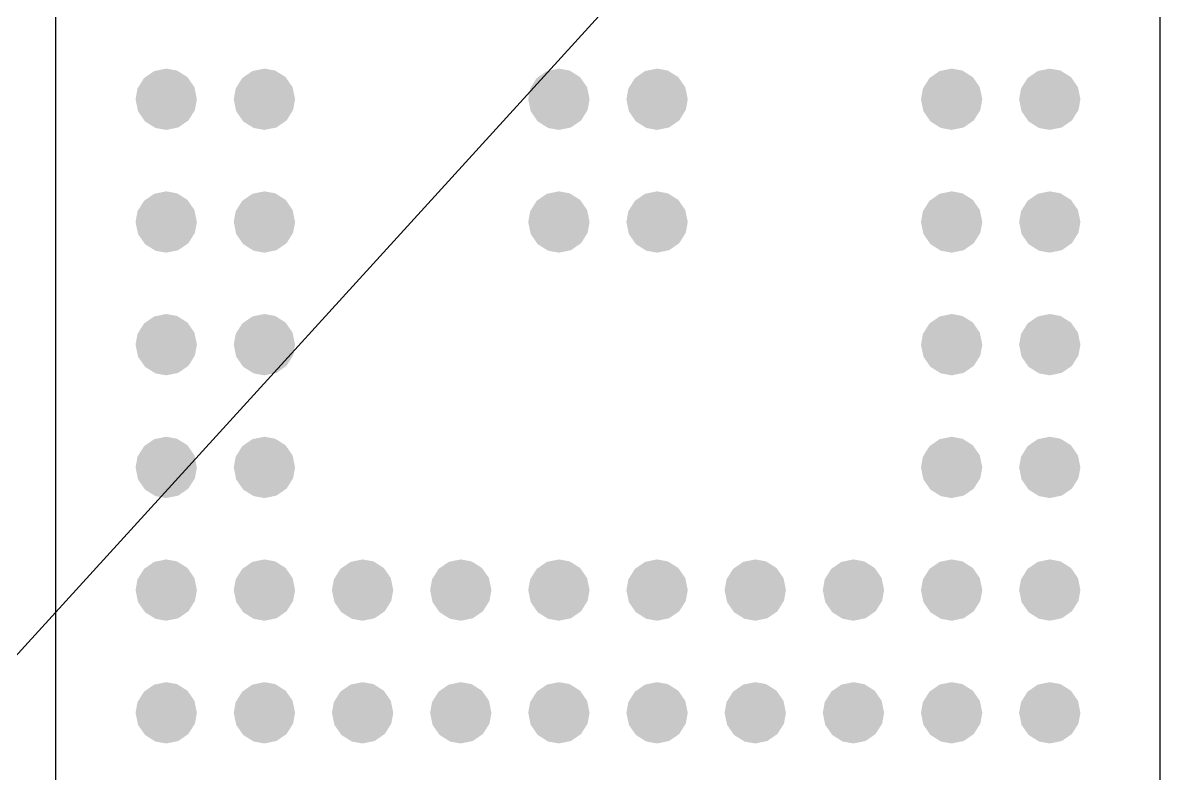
# Model space of a CAD drawing. Extents: x 0 to 768, y 0 to 803.
# Drawn here: x 719.882 to 724.568, y 789.951 to 793.005 of the extents above; entities that cross this region are included whole.
import ezdxf

# ---------------------------------------------------------------- set-up
doc = ezdxf.new("R2010")
doc.units = 0
doc.layers.get('0').update_dxf_attribs({"linetype": 'CONTINUOUS'})
doc.layers.add('MD210D20200325_GBO', color=4, linetype='CONTINUOUS')

msp = doc.modelspace()

# ---------------------------------------------------------------- linework, layer by layer
at = {"color": 3, "linetype": 'CONTINUOUS'}
msp.add_line((0, 0), (727.7985, 799.155), dxfattribs=at)
for points in [[(720.4259, 792.812), (720.4647, 792.82), (720.5086, 792.812), (720.4647, 792.82)], [(720.8253, 792.812), (720.8641, 792.82), (720.908, 792.812), (720.8641, 792.82)], [(722.0232, 792.812), (722.062, 792.82), (722.1059, 792.812), (722.062, 792.82)], [(722.4225, 792.812), (722.4614, 792.82), (722.5052, 792.812), (722.4614, 792.82)], [(723.6207, 792.812), (723.6595, 792.82), (723.7034, 792.812), (723.6595, 792.82)], [(724.0198, 792.812), (724.0587, 792.82), (724.1025, 792.812), (724.0587, 792.82)], [(720.3512, 792.7443), (720.3746, 792.7814), (720.5795, 792.7443), (720.5537, 792.7814)], [(720.3746, 792.7814), (720.3803, 792.7854), (720.5537, 792.7814), (720.551, 792.7854)], [(720.3803, 792.7854), (720.4157, 792.8099), (720.551, 792.7854), (720.5119, 792.8099)], [(720.4157, 792.8099), (720.4259, 792.812), (720.5119, 792.8099), (720.5086, 792.812)], [(720.7506, 792.7443), (720.7739, 792.7814), (720.9788, 792.7443), (720.9531, 792.7814)], [(720.7739, 792.7814), (720.7797, 792.7854), (720.9531, 792.7814), (720.9503, 792.7854)], [(720.7797, 792.7854), (720.8151, 792.8099), (720.9503, 792.7854), (720.9113, 792.8099)], [(720.8151, 792.8099), (720.8253, 792.812), (720.9113, 792.8099), (720.908, 792.812)], [(721.9485, 792.7443), (721.9718, 792.7814), (722.1767, 792.7443), (722.151, 792.7814)], [(721.9718, 792.7814), (721.9776, 792.7854), (722.151, 792.7814), (722.1482, 792.7854)], [(721.9776, 792.7854), (722.013, 792.8099), (722.1482, 792.7854), (722.1092, 792.8099)], [(722.013, 792.8099), (722.0232, 792.812), (722.1092, 792.8099), (722.1059, 792.812)], [(722.3479, 792.7443), (722.3712, 792.7814), (722.5761, 792.7443), (722.5504, 792.7814)], [(722.3712, 792.7814), (722.3769, 792.7854), (722.5504, 792.7814), (722.5476, 792.7854)], [(722.3769, 792.7854), (722.4124, 792.8099), (722.5476, 792.7854), (722.5085, 792.8099)], [(722.4124, 792.8099), (722.4225, 792.812), (722.5085, 792.8099), (722.5052, 792.812)], [(723.546, 792.7443), (723.5694, 792.7814), (723.7743, 792.7443), (723.7485, 792.7814)], [(723.5694, 792.7814), (723.5751, 792.7854), (723.7485, 792.7814), (723.7458, 792.7854)], [(723.5751, 792.7854), (723.6105, 792.8099), (723.7458, 792.7854), (723.7067, 792.8099)], [(723.6105, 792.8099), (723.6207, 792.812), (723.7067, 792.8099), (723.7034, 792.812)], [(723.9451, 792.7443), (723.9685, 792.7814), (724.1734, 792.7443), (724.1476, 792.7814)], [(723.9685, 792.7814), (723.9742, 792.7854), (724.1476, 792.7814), (724.1449, 792.7854)], [(723.9742, 792.7854), (724.0096, 792.8099), (724.1449, 792.7854), (724.1058, 792.8099)], [(724.0096, 792.8099), (724.0198, 792.812), (724.1058, 792.8099), (724.1025, 792.812)], [(720.34, 792.6952), (720.3479, 792.7391), (720.5895, 792.6952), (720.5805, 792.7391)], [(720.3479, 792.7391), (720.3512, 792.7443), (720.5805, 792.7391), (720.5795, 792.7443)], [(720.7394, 792.6952), (720.7473, 792.7391), (720.9889, 792.6952), (720.9799, 792.7391)], [(720.7473, 792.7391), (720.7506, 792.7443), (720.9799, 792.7391), (720.9788, 792.7443)], [(721.9373, 792.6952), (721.9452, 792.7391), (722.1868, 792.6952), (722.1778, 792.7391)], [(721.9452, 792.7391), (721.9485, 792.7443), (722.1778, 792.7391), (722.1767, 792.7443)], [(722.3366, 792.6952), (722.3446, 792.7391), (722.5862, 792.6952), (722.5772, 792.7391)], [(722.3446, 792.7391), (722.3479, 792.7443), (722.5772, 792.7391), (722.5761, 792.7443)], [(723.5348, 792.6952), (723.5427, 792.7391), (723.7843, 792.6952), (723.7753, 792.7391)], [(723.5427, 792.7391), (723.546, 792.7443), (723.7753, 792.7391), (723.7743, 792.7443)], [(723.9339, 792.6952), (723.9419, 792.7391), (724.1834, 792.6952), (724.1745, 792.7391)], [(723.9419, 792.7391), (723.9451, 792.7443), (724.1745, 792.7391), (724.1734, 792.7443)], [(720.349, 792.6514), (720.34, 792.6952), (720.5815, 792.6514), (720.5895, 792.6952)], [(720.7483, 792.6514), (720.7394, 792.6952), (720.9809, 792.6514), (720.9889, 792.6952)], [(721.9462, 792.6514), (721.9373, 792.6952), (722.1788, 792.6514), (722.1868, 792.6952)], [(722.3456, 792.6514), (722.3366, 792.6952), (722.5782, 792.6514), (722.5862, 792.6952)], [(723.5438, 792.6514), (723.5348, 792.6952), (723.7763, 792.6514), (723.7843, 792.6952)], [(723.9429, 792.6514), (723.9339, 792.6952), (724.1755, 792.6514), (724.1834, 792.6952)], [(720.35, 792.6462), (720.349, 792.6514), (720.5783, 792.6462), (720.5815, 792.6514)], [(720.3758, 792.609), (720.35, 792.6462), (720.5549, 792.609), (720.5783, 792.6462)], [(720.7494, 792.6462), (720.7483, 792.6514), (720.9777, 792.6462), (720.9809, 792.6514)], [(720.7752, 792.609), (720.7494, 792.6462), (720.9543, 792.609), (720.9777, 792.6462)], [(721.9473, 792.6462), (721.9462, 792.6514), (722.1756, 792.6462), (722.1788, 792.6514)], [(721.9731, 792.609), (721.9473, 792.6462), (722.1522, 792.609), (722.1756, 792.6462)], [(722.3467, 792.6462), (722.3456, 792.6514), (722.5749, 792.6462), (722.5782, 792.6514)], [(722.3724, 792.609), (722.3467, 792.6462), (722.5516, 792.609), (722.5749, 792.6462)], [(723.5448, 792.6462), (723.5438, 792.6514), (723.7731, 792.6462), (723.7763, 792.6514)], [(723.5706, 792.609), (723.5448, 792.6462), (723.7497, 792.609), (723.7731, 792.6462)], [(723.944, 792.6462), (723.9429, 792.6514), (724.1722, 792.6462), (724.1755, 792.6514)], [(723.9697, 792.609), (723.944, 792.6462), (724.1488, 792.609), (724.1722, 792.6462)], [(720.3785, 792.605), (720.3758, 792.609), (720.5492, 792.605), (720.5549, 792.609)], [(720.4176, 792.5805), (720.3785, 792.605), (720.5138, 792.5805), (720.5492, 792.605)], [(720.4209, 792.5784), (720.4176, 792.5805), (720.5036, 792.5784), (720.5138, 792.5805)], [(720.7779, 792.605), (720.7752, 792.609), (720.9486, 792.605), (720.9543, 792.609)], [(720.817, 792.5805), (720.7779, 792.605), (720.9132, 792.5805), (720.9486, 792.605)], [(720.8203, 792.5784), (720.817, 792.5805), (720.903, 792.5784), (720.9132, 792.5805)], [(721.9758, 792.605), (721.9731, 792.609), (722.1465, 792.605), (722.1522, 792.609)], [(722.0149, 792.5805), (721.9758, 792.605), (722.111, 792.5805), (722.1465, 792.605)], [(722.0182, 792.5784), (722.0149, 792.5805), (722.1009, 792.5784), (722.111, 792.5805)], [(722.3752, 792.605), (722.3724, 792.609), (722.5459, 792.605), (722.5516, 792.609)], [(722.4142, 792.5805), (722.3752, 792.605), (722.5104, 792.5805), (722.5459, 792.605)], [(722.4176, 792.5784), (722.4142, 792.5805), (722.5002, 792.5784), (722.5104, 792.5805)], [(723.5733, 792.605), (723.5706, 792.609), (723.744, 792.605), (723.7497, 792.609)], [(723.6124, 792.5805), (723.5733, 792.605), (723.7086, 792.5805), (723.744, 792.605)], [(723.6157, 792.5784), (723.6124, 792.5805), (723.6984, 792.5784), (723.7086, 792.5805)], [(723.9725, 792.605), (723.9697, 792.609), (724.1431, 792.605), (724.1488, 792.609)], [(724.0115, 792.5805), (723.9725, 792.605), (724.1077, 792.5805), (724.1431, 792.605)], [(724.0148, 792.5784), (724.0115, 792.5805), (724.0975, 792.5784), (724.1077, 792.5805)], [(720.4647, 792.5705), (720.4209, 792.5784), (720.4647, 792.5705), (720.5036, 792.5784)], [(720.8641, 792.5705), (720.8203, 792.5784), (720.8641, 792.5705), (720.903, 792.5784)], [(722.062, 792.5705), (722.0182, 792.5784), (722.062, 792.5705), (722.1009, 792.5784)], [(722.4614, 792.5705), (722.4176, 792.5784), (722.4614, 792.5705), (722.5002, 792.5784)], [(723.6595, 792.5705), (723.6157, 792.5784), (723.6595, 792.5705), (723.6984, 792.5784)], [(724.0587, 792.5705), (724.0148, 792.5784), (724.0587, 792.5705), (724.0975, 792.5784)], [(720.3803, 792.2861), (720.4157, 792.3106), (720.551, 792.2861), (720.5119, 792.3106)], [(720.4157, 792.3106), (720.4259, 792.3127), (720.5119, 792.3106), (720.5086, 792.3127)], [(720.4259, 792.3127), (720.4647, 792.3207), (720.5086, 792.3127), (720.4647, 792.3207)], [(720.7797, 792.2861), (720.8151, 792.3106), (720.9503, 792.2861), (720.9113, 792.3106)], [(720.8151, 792.3106), (720.8253, 792.3127), (720.9113, 792.3106), (720.908, 792.3127)], [(720.8253, 792.3127), (720.8641, 792.3207), (720.908, 792.3127), (720.8641, 792.3207)], [(721.9776, 792.2861), (722.013, 792.3106), (722.1482, 792.2861), (722.1092, 792.3106)], [(722.013, 792.3106), (722.0232, 792.3127), (722.1092, 792.3106), (722.1059, 792.3127)], [(722.0232, 792.3127), (722.062, 792.3207), (722.1059, 792.3127), (722.062, 792.3207)], [(722.3769, 792.2861), (722.4124, 792.3106), (722.5476, 792.2861), (722.5085, 792.3106)], [(722.4124, 792.3106), (722.4225, 792.3127), (722.5085, 792.3106), (722.5052, 792.3127)], [(722.4225, 792.3127), (722.4614, 792.3207), (722.5052, 792.3127), (722.4614, 792.3207)], [(723.5751, 792.2861), (723.6105, 792.3106), (723.7458, 792.2861), (723.7067, 792.3106)], [(723.6105, 792.3106), (723.6207, 792.3127), (723.7067, 792.3106), (723.7034, 792.3127)], [(723.6207, 792.3127), (723.6595, 792.3207), (723.7034, 792.3127), (723.6595, 792.3207)], [(723.9742, 792.2861), (724.0096, 792.3106), (724.1449, 792.2861), (724.1058, 792.3106)], [(724.0096, 792.3106), (724.0198, 792.3127), (724.1058, 792.3106), (724.1025, 792.3127)], [(724.0198, 792.3127), (724.0587, 792.3207), (724.1025, 792.3127), (724.0587, 792.3207)], [(720.3512, 792.245), (720.3746, 792.2821), (720.5795, 792.245), (720.5537, 792.2821)], [(720.3746, 792.2821), (720.3803, 792.2861), (720.5537, 792.2821), (720.551, 792.2861)], [(720.7506, 792.245), (720.7739, 792.2821), (720.9788, 792.245), (720.9531, 792.2821)], [(720.7739, 792.2821), (720.7797, 792.2861), (720.9531, 792.2821), (720.9503, 792.2861)], [(721.9485, 792.245), (721.9718, 792.2821), (722.1767, 792.245), (722.151, 792.2821)], [(721.9718, 792.2821), (721.9776, 792.2861), (722.151, 792.2821), (722.1482, 792.2861)], [(722.3479, 792.245), (722.3712, 792.2821), (722.5761, 792.245), (722.5504, 792.2821)], [(722.3712, 792.2821), (722.3769, 792.2861), (722.5504, 792.2821), (722.5476, 792.2861)], [(723.546, 792.245), (723.5694, 792.2821), (723.7743, 792.245), (723.7485, 792.2821)], [(723.5694, 792.2821), (723.5751, 792.2861), (723.7485, 792.2821), (723.7458, 792.2861)], [(723.9451, 792.245), (723.9685, 792.2821), (724.1734, 792.245), (724.1476, 792.2821)], [(723.9685, 792.2821), (723.9742, 792.2861), (724.1476, 792.2821), (724.1449, 792.2861)], [(720.34, 792.1959), (720.3479, 792.2398), (720.5895, 792.1959), (720.5805, 792.2398)], [(720.3479, 792.2398), (720.3512, 792.245), (720.5805, 792.2398), (720.5795, 792.245)], [(720.7394, 792.1959), (720.7473, 792.2398), (720.9889, 792.1959), (720.9799, 792.2398)], [(720.7473, 792.2398), (720.7506, 792.245), (720.9799, 792.2398), (720.9788, 792.245)], [(721.9373, 792.1959), (721.9452, 792.2398), (722.1868, 792.1959), (722.1778, 792.2398)], [(721.9452, 792.2398), (721.9485, 792.245), (722.1778, 792.2398), (722.1767, 792.245)], [(722.3366, 792.1959), (722.3446, 792.2398), (722.5862, 792.1959), (722.5772, 792.2398)], [(722.3446, 792.2398), (722.3479, 792.245), (722.5772, 792.2398), (722.5761, 792.245)], [(723.5348, 792.1959), (723.5427, 792.2398), (723.7843, 792.1959), (723.7753, 792.2398)], [(723.5427, 792.2398), (723.546, 792.245), (723.7753, 792.2398), (723.7743, 792.245)], [(723.9339, 792.1959), (723.9419, 792.2398), (724.1834, 792.1959), (724.1745, 792.2398)], [(723.9419, 792.2398), (723.9451, 792.245), (724.1745, 792.2398), (724.1734, 792.245)], [(720.349, 792.1521), (720.34, 792.1959), (720.5815, 792.1521), (720.5895, 792.1959)], [(720.7483, 792.1521), (720.7394, 792.1959), (720.9809, 792.1521), (720.9889, 792.1959)], [(721.9462, 792.1521), (721.9373, 792.1959), (722.1788, 792.1521), (722.1868, 792.1959)], [(722.3456, 792.1521), (722.3366, 792.1959), (722.5782, 792.1521), (722.5862, 792.1959)], [(723.5438, 792.1521), (723.5348, 792.1959), (723.7763, 792.1521), (723.7843, 792.1959)], [(723.9429, 792.1521), (723.9339, 792.1959), (724.1755, 792.1521), (724.1834, 792.1959)], [(720.35, 792.1469), (720.349, 792.1521), (720.5783, 792.1469), (720.5815, 792.1521)], [(720.3758, 792.1097), (720.35, 792.1469), (720.5549, 792.1097), (720.5783, 792.1469)], [(720.7494, 792.1469), (720.7483, 792.1521), (720.9777, 792.1469), (720.9809, 792.1521)], [(720.7752, 792.1097), (720.7494, 792.1469), (720.9543, 792.1097), (720.9777, 792.1469)], [(721.9473, 792.1469), (721.9462, 792.1521), (722.1756, 792.1469), (722.1788, 792.1521)], [(721.9731, 792.1097), (721.9473, 792.1469), (722.1522, 792.1097), (722.1756, 792.1469)], [(722.3467, 792.1469), (722.3456, 792.1521), (722.5749, 792.1469), (722.5782, 792.1521)], [(722.3724, 792.1097), (722.3467, 792.1469), (722.5516, 792.1097), (722.5749, 792.1469)], [(723.5448, 792.1469), (723.5438, 792.1521), (723.7731, 792.1469), (723.7763, 792.1521)], [(723.5706, 792.1097), (723.5448, 792.1469), (723.7497, 792.1097), (723.7731, 792.1469)], [(723.944, 792.1469), (723.9429, 792.1521), (724.1722, 792.1469), (724.1755, 792.1521)], [(723.9697, 792.1097), (723.944, 792.1469), (724.1488, 792.1097), (724.1722, 792.1469)], [(720.3785, 792.1058), (720.3758, 792.1097), (720.5492, 792.1058), (720.5549, 792.1097)], [(720.4176, 792.0812), (720.3785, 792.1058), (720.5138, 792.0812), (720.5492, 792.1058)], [(720.4209, 792.0791), (720.4176, 792.0812), (720.5036, 792.0791), (720.5138, 792.0812)], [(720.4647, 792.0712), (720.4209, 792.0791), (720.4647, 792.0712), (720.5036, 792.0791)], [(720.7779, 792.1058), (720.7752, 792.1097), (720.9486, 792.1058), (720.9543, 792.1097)], [(720.817, 792.0812), (720.7779, 792.1058), (720.9132, 792.0812), (720.9486, 792.1058)], [(720.8203, 792.0791), (720.817, 792.0812), (720.903, 792.0791), (720.9132, 792.0812)], [(720.8641, 792.0712), (720.8203, 792.0791), (720.8641, 792.0712), (720.903, 792.0791)], [(721.9758, 792.1058), (721.9731, 792.1097), (722.1465, 792.1058), (722.1522, 792.1097)], [(722.0149, 792.0812), (721.9758, 792.1058), (722.111, 792.0812), (722.1465, 792.1058)], [(722.0182, 792.0791), (722.0149, 792.0812), (722.1009, 792.0791), (722.111, 792.0812)], [(722.062, 792.0712), (722.0182, 792.0791), (722.062, 792.0712), (722.1009, 792.0791)], [(722.3752, 792.1058), (722.3724, 792.1097), (722.5459, 792.1058), (722.5516, 792.1097)], [(722.4142, 792.0812), (722.3752, 792.1058), (722.5104, 792.0812), (722.5459, 792.1058)], [(722.4176, 792.0791), (722.4142, 792.0812), (722.5002, 792.0791), (722.5104, 792.0812)], [(722.4614, 792.0712), (722.4176, 792.0791), (722.4614, 792.0712), (722.5002, 792.0791)], [(723.5733, 792.1058), (723.5706, 792.1097), (723.744, 792.1058), (723.7497, 792.1097)], [(723.6124, 792.0812), (723.5733, 792.1058), (723.7086, 792.0812), (723.744, 792.1058)], [(723.6157, 792.0791), (723.6124, 792.0812), (723.6984, 792.0791), (723.7086, 792.0812)], [(723.6595, 792.0712), (723.6157, 792.0791), (723.6595, 792.0712), (723.6984, 792.0791)], [(723.9725, 792.1058), (723.9697, 792.1097), (724.1431, 792.1058), (724.1488, 792.1097)], [(724.0115, 792.0812), (723.9725, 792.1058), (724.1077, 792.0812), (724.1431, 792.1058)], [(724.0148, 792.0791), (724.0115, 792.0812), (724.0975, 792.0791), (724.1077, 792.0812)], [(724.0587, 792.0712), (724.0148, 792.0791), (724.0587, 792.0712), (724.0975, 792.0791)], [(720.3746, 791.7831), (720.3803, 791.7871), (720.5537, 791.7831), (720.551, 791.7871)], [(720.3803, 791.7871), (720.4157, 791.8116), (720.551, 791.7871), (720.5119, 791.8116)], [(720.4157, 791.8116), (720.4259, 791.8137), (720.5119, 791.8116), (720.5086, 791.8137)], [(720.4259, 791.8137), (720.4647, 791.8217), (720.5086, 791.8137), (720.4647, 791.8217)], [(720.7739, 791.7831), (720.7797, 791.7871), (720.9531, 791.7831), (720.9503, 791.7871)], [(720.7797, 791.7871), (720.8151, 791.8116), (720.9503, 791.7871), (720.9113, 791.8116)], [(720.8151, 791.8116), (720.8253, 791.8137), (720.9113, 791.8116), (720.908, 791.8137)], [(720.8253, 791.8137), (720.8641, 791.8217), (720.908, 791.8137), (720.8641, 791.8217)], [(723.5694, 791.7831), (723.5751, 791.7871), (723.7485, 791.7831), (723.7458, 791.7871)], [(723.5751, 791.7871), (723.6105, 791.8116), (723.7458, 791.7871), (723.7067, 791.8116)], [(723.6105, 791.8116), (723.6207, 791.8137), (723.7067, 791.8116), (723.7034, 791.8137)], [(723.6207, 791.8137), (723.6595, 791.8217), (723.7034, 791.8137), (723.6595, 791.8217)], [(723.9685, 791.7831), (723.9742, 791.7871), (724.1476, 791.7831), (724.1449, 791.7871)], [(723.9742, 791.7871), (724.0096, 791.8116), (724.1449, 791.7871), (724.1058, 791.8116)], [(724.0096, 791.8116), (724.0198, 791.8137), (724.1058, 791.8116), (724.1025, 791.8137)], [(724.0198, 791.8137), (724.0587, 791.8217), (724.1025, 791.8137), (724.0587, 791.8217)], [(720.34, 791.6969), (720.3479, 791.7407), (720.5895, 791.6969), (720.5805, 791.7407)], [(720.3479, 791.7407), (720.3512, 791.7459), (720.5805, 791.7407), (720.5795, 791.7459)], [(720.3512, 791.7459), (720.3746, 791.7831), (720.5795, 791.7459), (720.5537, 791.7831)], [(720.7394, 791.6969), (720.7473, 791.7407), (720.9889, 791.6969), (720.9799, 791.7407)], [(720.7473, 791.7407), (720.7506, 791.7459), (720.9799, 791.7407), (720.9788, 791.7459)], [(720.7506, 791.7459), (720.7739, 791.7831), (720.9788, 791.7459), (720.9531, 791.7831)], [(723.5348, 791.6969), (723.5427, 791.7407), (723.7843, 791.6969), (723.7753, 791.7407)], [(723.5427, 791.7407), (723.546, 791.7459), (723.7753, 791.7407), (723.7743, 791.7459)], [(723.546, 791.7459), (723.5694, 791.7831), (723.7743, 791.7459), (723.7485, 791.7831)], [(723.9339, 791.6969), (723.9419, 791.7407), (724.1834, 791.6969), (724.1745, 791.7407)], [(723.9419, 791.7407), (723.9451, 791.7459), (724.1745, 791.7407), (724.1734, 791.7459)], [(723.9451, 791.7459), (723.9685, 791.7831), (724.1734, 791.7459), (724.1476, 791.7831)], [(720.349, 791.6531), (720.34, 791.6969), (720.5815, 791.6531), (720.5895, 791.6969)], [(720.7483, 791.6531), (720.7394, 791.6969), (720.9809, 791.6531), (720.9889, 791.6969)], [(723.5438, 791.6531), (723.5348, 791.6969), (723.7763, 791.6531), (723.7843, 791.6969)], [(723.9429, 791.6531), (723.9339, 791.6969), (724.1755, 791.6531), (724.1834, 791.6969)], [(720.35, 791.6479), (720.349, 791.6531), (720.5783, 791.6479), (720.5815, 791.6531)], [(720.3758, 791.6107), (720.35, 791.6479), (720.5549, 791.6107), (720.5783, 791.6479)], [(720.7494, 791.6479), (720.7483, 791.6531), (720.9777, 791.6479), (720.9809, 791.6531)], [(720.7752, 791.6107), (720.7494, 791.6479), (720.9543, 791.6107), (720.9777, 791.6479)], [(723.5448, 791.6479), (723.5438, 791.6531), (723.7731, 791.6479), (723.7763, 791.6531)], [(723.5706, 791.6107), (723.5448, 791.6479), (723.7497, 791.6107), (723.7731, 791.6479)], [(723.944, 791.6479), (723.9429, 791.6531), (724.1722, 791.6479), (724.1755, 791.6531)], [(723.9697, 791.6107), (723.944, 791.6479), (724.1488, 791.6107), (724.1722, 791.6479)], [(720.3785, 791.6067), (720.3758, 791.6107), (720.5492, 791.6067), (720.5549, 791.6107)], [(720.4176, 791.5822), (720.3785, 791.6067), (720.5138, 791.5822), (720.5492, 791.6067)], [(720.7779, 791.6067), (720.7752, 791.6107), (720.9486, 791.6067), (720.9543, 791.6107)], [(720.817, 791.5822), (720.7779, 791.6067), (720.9132, 791.5822), (720.9486, 791.6067)], [(723.5733, 791.6067), (723.5706, 791.6107), (723.744, 791.6067), (723.7497, 791.6107)], [(723.6124, 791.5822), (723.5733, 791.6067), (723.7086, 791.5822), (723.744, 791.6067)], [(723.9725, 791.6067), (723.9697, 791.6107), (724.1431, 791.6067), (724.1488, 791.6107)], [(724.0115, 791.5822), (723.9725, 791.6067), (724.1077, 791.5822), (724.1431, 791.6067)], [(720.4209, 791.5801), (720.4176, 791.5822), (720.5036, 791.5801), (720.5138, 791.5822)], [(720.4647, 791.5721), (720.4209, 791.5801), (720.4647, 791.5721), (720.5036, 791.5801)], [(720.8203, 791.5801), (720.817, 791.5822), (720.903, 791.5801), (720.9132, 791.5822)], [(720.8641, 791.5721), (720.8203, 791.5801), (720.8641, 791.5721), (720.903, 791.5801)], [(723.6157, 791.5801), (723.6124, 791.5822), (723.6984, 791.5801), (723.7086, 791.5822)], [(723.6595, 791.5721), (723.6157, 791.5801), (723.6595, 791.5721), (723.6984, 791.5801)], [(724.0148, 791.5801), (724.0115, 791.5822), (724.0975, 791.5801), (724.1077, 791.5822)], [(724.0587, 791.5721), (724.0148, 791.5801), (724.0587, 791.5721), (724.0975, 791.5801)], [(720.4259, 791.3144), (720.4647, 791.3224), (720.5086, 791.3144), (720.4647, 791.3224)], [(720.8253, 791.3144), (720.8641, 791.3224), (720.908, 791.3144), (720.8641, 791.3224)], [(723.6207, 791.3144), (723.6595, 791.3224), (723.7034, 791.3144), (723.6595, 791.3224)], [(724.0198, 791.3144), (724.0587, 791.3224), (724.1025, 791.3144), (724.0587, 791.3224)], [(720.3512, 791.2466), (720.3746, 791.2838), (720.5795, 791.2466), (720.5537, 791.2838)], [(720.3746, 791.2838), (720.3803, 791.2878), (720.5537, 791.2838), (720.551, 791.2878)], [(720.3803, 791.2878), (720.4157, 791.3123), (720.551, 791.2878), (720.5119, 791.3123)], [(720.4157, 791.3123), (720.4259, 791.3144), (720.5119, 791.3123), (720.5086, 791.3144)], [(720.7506, 791.2466), (720.7739, 791.2838), (720.9788, 791.2466), (720.9531, 791.2838)], [(720.7739, 791.2838), (720.7797, 791.2878), (720.9531, 791.2838), (720.9503, 791.2878)], [(720.7797, 791.2878), (720.8151, 791.3123), (720.9503, 791.2878), (720.9113, 791.3123)], [(720.8151, 791.3123), (720.8253, 791.3144), (720.9113, 791.3123), (720.908, 791.3144)], [(723.546, 791.2466), (723.5694, 791.2838), (723.7743, 791.2466), (723.7485, 791.2838)], [(723.5694, 791.2838), (723.5751, 791.2878), (723.7485, 791.2838), (723.7458, 791.2878)], [(723.5751, 791.2878), (723.6105, 791.3123), (723.7458, 791.2878), (723.7067, 791.3123)], [(723.6105, 791.3123), (723.6207, 791.3144), (723.7067, 791.3123), (723.7034, 791.3144)], [(723.9451, 791.2466), (723.9685, 791.2838), (724.1734, 791.2466), (724.1476, 791.2838)], [(723.9685, 791.2838), (723.9742, 791.2878), (724.1476, 791.2838), (724.1449, 791.2878)], [(723.9742, 791.2878), (724.0096, 791.3123), (724.1449, 791.2878), (724.1058, 791.3123)], [(724.0096, 791.3123), (724.0198, 791.3144), (724.1058, 791.3123), (724.1025, 791.3144)], [(720.34, 791.1976), (720.3479, 791.2414), (720.5895, 791.1976), (720.5805, 791.2414)], [(720.3479, 791.2414), (720.3512, 791.2466), (720.5805, 791.2414), (720.5795, 791.2466)], [(720.7394, 791.1976), (720.7473, 791.2414), (720.9889, 791.1976), (720.9799, 791.2414)], [(720.7473, 791.2414), (720.7506, 791.2466), (720.9799, 791.2414), (720.9788, 791.2466)], [(723.5348, 791.1976), (723.5427, 791.2414), (723.7843, 791.1976), (723.7753, 791.2414)], [(723.5427, 791.2414), (723.546, 791.2466), (723.7753, 791.2414), (723.7743, 791.2466)], [(723.9339, 791.1976), (723.9419, 791.2414), (724.1834, 791.1976), (724.1745, 791.2414)], [(723.9419, 791.2414), (723.9451, 791.2466), (724.1745, 791.2414), (724.1734, 791.2466)], [(720.349, 791.1538), (720.34, 791.1976), (720.5815, 791.1538), (720.5895, 791.1976)], [(720.7483, 791.1538), (720.7394, 791.1976), (720.9809, 791.1538), (720.9889, 791.1976)], [(723.5438, 791.1538), (723.5348, 791.1976), (723.7763, 791.1538), (723.7843, 791.1976)], [(723.9429, 791.1538), (723.9339, 791.1976), (724.1755, 791.1538), (724.1834, 791.1976)], [(720.35, 791.1486), (720.349, 791.1538), (720.5783, 791.1486), (720.5815, 791.1538)], [(720.3758, 791.1114), (720.35, 791.1486), (720.5549, 791.1114), (720.5783, 791.1486)], [(720.7494, 791.1486), (720.7483, 791.1538), (720.9777, 791.1486), (720.9809, 791.1538)], [(720.7752, 791.1114), (720.7494, 791.1486), (720.9543, 791.1114), (720.9777, 791.1486)], [(723.5448, 791.1486), (723.5438, 791.1538), (723.7731, 791.1486), (723.7763, 791.1538)], [(723.5706, 791.1114), (723.5448, 791.1486), (723.7497, 791.1114), (723.7731, 791.1486)], [(723.944, 791.1486), (723.9429, 791.1538), (724.1722, 791.1486), (724.1755, 791.1538)], [(723.9697, 791.1114), (723.944, 791.1486), (724.1488, 791.1114), (724.1722, 791.1486)], [(720.3785, 791.1074), (720.3758, 791.1114), (720.5492, 791.1074), (720.5549, 791.1114)], [(720.4176, 791.0829), (720.3785, 791.1074), (720.5138, 791.0829), (720.5492, 791.1074)], [(720.4209, 791.0808), (720.4176, 791.0829), (720.5036, 791.0808), (720.5138, 791.0829)], [(720.4647, 791.0728), (720.4209, 791.0808), (720.4647, 791.0728), (720.5036, 791.0808)], [(720.7779, 791.1074), (720.7752, 791.1114), (720.9486, 791.1074), (720.9543, 791.1114)], [(720.817, 791.0829), (720.7779, 791.1074), (720.9132, 791.0829), (720.9486, 791.1074)], [(720.8203, 791.0808), (720.817, 791.0829), (720.903, 791.0808), (720.9132, 791.0829)], [(720.8641, 791.0728), (720.8203, 791.0808), (720.8641, 791.0728), (720.903, 791.0808)], [(723.5733, 791.1074), (723.5706, 791.1114), (723.744, 791.1074), (723.7497, 791.1114)], [(723.6124, 791.0829), (723.5733, 791.1074), (723.7086, 791.0829), (723.744, 791.1074)], [(723.6157, 791.0808), (723.6124, 791.0829), (723.6984, 791.0808), (723.7086, 791.0829)], [(723.6595, 791.0728), (723.6157, 791.0808), (723.6595, 791.0728), (723.6984, 791.0808)], [(723.9725, 791.1074), (723.9697, 791.1114), (724.1431, 791.1074), (724.1488, 791.1114)], [(724.0115, 791.0829), (723.9725, 791.1074), (724.1077, 791.0829), (724.1431, 791.1074)], [(724.0148, 791.0808), (724.0115, 791.0829), (724.0975, 791.0808), (724.1077, 791.0829)], [(724.0587, 791.0728), (724.0148, 791.0808), (724.0587, 791.0728), (724.0975, 791.0808)], [(720.3803, 790.7887), (720.4157, 790.8133), (720.551, 790.7887), (720.5119, 790.8133)], [(720.4157, 790.8133), (720.4259, 790.8154), (720.5119, 790.8133), (720.5086, 790.8154)], [(720.4259, 790.8154), (720.4647, 790.8233), (720.5086, 790.8154), (720.4647, 790.8233)], [(720.7797, 790.7887), (720.8151, 790.8133), (720.9503, 790.7887), (720.9113, 790.8133)], [(720.8151, 790.8133), (720.8253, 790.8154), (720.9113, 790.8133), (720.908, 790.8154)], [(720.8253, 790.8154), (720.8641, 790.8233), (720.908, 790.8154), (720.8641, 790.8233)], [(721.179, 790.7887), (721.2145, 790.8133), (721.3497, 790.7887), (721.3107, 790.8133)], [(721.2145, 790.8133), (721.2246, 790.8154), (721.3107, 790.8133), (721.3073, 790.8154)], [(721.2246, 790.8154), (721.2635, 790.8233), (721.3073, 790.8154), (721.2635, 790.8233)], [(721.5784, 790.7887), (721.6139, 790.8133), (721.7491, 790.7887), (721.71, 790.8133)], [(721.6139, 790.8133), (721.624, 790.8154), (721.71, 790.8133), (721.7067, 790.8154)], [(721.624, 790.8154), (721.6629, 790.8233), (721.7067, 790.8154), (721.6629, 790.8233)], [(721.9776, 790.7887), (722.013, 790.8133), (722.1482, 790.7887), (722.1092, 790.8133)], [(722.013, 790.8133), (722.0232, 790.8154), (722.1092, 790.8133), (722.1059, 790.8154)], [(722.0232, 790.8154), (722.062, 790.8233), (722.1059, 790.8154), (722.062, 790.8233)], [(722.3769, 790.7887), (722.4124, 790.8133), (722.5476, 790.7887), (722.5085, 790.8133)], [(722.4124, 790.8133), (722.4225, 790.8154), (722.5085, 790.8133), (722.5052, 790.8154)], [(722.4225, 790.8154), (722.4614, 790.8233), (722.5052, 790.8154), (722.4614, 790.8233)], [(722.7763, 790.7887), (722.8117, 790.8133), (722.947, 790.7887), (722.9079, 790.8133)], [(722.8117, 790.8133), (722.8219, 790.8154), (722.9079, 790.8133), (722.9046, 790.8154)], [(722.8219, 790.8154), (722.8608, 790.8233), (722.9046, 790.8154), (722.8608, 790.8233)], [(723.1757, 790.7887), (723.2111, 790.8133), (723.3464, 790.7887), (723.3073, 790.8133)], [(723.2111, 790.8133), (723.2213, 790.8154), (723.3073, 790.8133), (723.304, 790.8154)], [(723.2213, 790.8154), (723.2602, 790.8233), (723.304, 790.8154), (723.2602, 790.8233)], [(723.5751, 790.7887), (723.6105, 790.8133), (723.7458, 790.7887), (723.7067, 790.8133)], [(723.6105, 790.8133), (723.6207, 790.8154), (723.7067, 790.8133), (723.7034, 790.8154)], [(723.6207, 790.8154), (723.6595, 790.8233), (723.7034, 790.8154), (723.6595, 790.8233)], [(723.9742, 790.7887), (724.0096, 790.8133), (724.1449, 790.7887), (724.1058, 790.8133)], [(724.0096, 790.8133), (724.0198, 790.8154), (724.1058, 790.8133), (724.1025, 790.8154)], [(724.0198, 790.8154), (724.0587, 790.8233), (724.1025, 790.8154), (724.0587, 790.8233)], [(720.3512, 790.7476), (720.3746, 790.7848), (720.5795, 790.7476), (720.5537, 790.7848)], [(720.3746, 790.7848), (720.3803, 790.7887), (720.5537, 790.7848), (720.551, 790.7887)], [(720.7506, 790.7476), (720.7739, 790.7848), (720.9788, 790.7476), (720.9531, 790.7848)], [(720.7739, 790.7848), (720.7797, 790.7887), (720.9531, 790.7848), (720.9503, 790.7887)], [(721.15, 790.7476), (721.1733, 790.7848), (721.3782, 790.7476), (721.3525, 790.7848)], [(721.1733, 790.7848), (721.179, 790.7887), (721.3525, 790.7848), (721.3497, 790.7887)], [(721.5493, 790.7476), (721.5727, 790.7848), (721.7776, 790.7476), (721.7518, 790.7848)], [(721.5727, 790.7848), (721.5784, 790.7887), (721.7518, 790.7848), (721.7491, 790.7887)], [(721.9485, 790.7476), (721.9718, 790.7848), (722.1767, 790.7476), (722.151, 790.7848)], [(721.9718, 790.7848), (721.9776, 790.7887), (722.151, 790.7848), (722.1482, 790.7887)], [(722.3479, 790.7476), (722.3712, 790.7848), (722.5761, 790.7476), (722.5504, 790.7848)], [(722.3712, 790.7848), (722.3769, 790.7887), (722.5504, 790.7848), (722.5476, 790.7887)], [(722.7472, 790.7476), (722.7706, 790.7848), (722.9755, 790.7476), (722.9497, 790.7848)], [(722.7706, 790.7848), (722.7763, 790.7887), (722.9497, 790.7848), (722.947, 790.7887)], [(723.1466, 790.7476), (723.17, 790.7848), (723.3749, 790.7476), (723.3491, 790.7848)], [(723.17, 790.7848), (723.1757, 790.7887), (723.3491, 790.7848), (723.3464, 790.7887)], [(723.546, 790.7476), (723.5694, 790.7848), (723.7743, 790.7476), (723.7485, 790.7848)], [(723.5694, 790.7848), (723.5751, 790.7887), (723.7485, 790.7848), (723.7458, 790.7887)], [(723.9451, 790.7476), (723.9685, 790.7848), (724.1734, 790.7476), (724.1476, 790.7848)], [(723.9685, 790.7848), (723.9742, 790.7887), (724.1476, 790.7848), (724.1449, 790.7887)], [(720.34, 790.6986), (720.3479, 790.7424), (720.5895, 790.6986), (720.5805, 790.7424)], [(720.3479, 790.7424), (720.3512, 790.7476), (720.5805, 790.7424), (720.5795, 790.7476)], [(720.7394, 790.6986), (720.7473, 790.7424), (720.9889, 790.6986), (720.9799, 790.7424)], [(720.7473, 790.7424), (720.7506, 790.7476), (720.9799, 790.7424), (720.9788, 790.7476)], [(721.1387, 790.6986), (721.1467, 790.7424), (721.3883, 790.6986), (721.3793, 790.7424)], [(721.1467, 790.7424), (721.15, 790.7476), (721.3793, 790.7424), (721.3782, 790.7476)], [(721.5381, 790.6986), (721.5461, 790.7424), (721.7876, 790.6986), (721.7787, 790.7424)], [(721.5461, 790.7424), (721.5493, 790.7476), (721.7787, 790.7424), (721.7776, 790.7476)], [(721.9373, 790.6986), (721.9452, 790.7424), (722.1868, 790.6986), (722.1778, 790.7424)], [(721.9452, 790.7424), (721.9485, 790.7476), (722.1778, 790.7424), (722.1767, 790.7476)], [(722.3366, 790.6986), (722.3446, 790.7424), (722.5862, 790.6986), (722.5772, 790.7424)], [(722.3446, 790.7424), (722.3479, 790.7476), (722.5772, 790.7424), (722.5761, 790.7476)], [(722.736, 790.6986), (722.744, 790.7424), (722.9855, 790.6986), (722.9766, 790.7424)], [(722.744, 790.7424), (722.7472, 790.7476), (722.9766, 790.7424), (722.9755, 790.7476)], [(723.1354, 790.6986), (723.1434, 790.7424), (723.3849, 790.6986), (723.3759, 790.7424)], [(723.1434, 790.7424), (723.1466, 790.7476), (723.3759, 790.7424), (723.3749, 790.7476)], [(723.5348, 790.6986), (723.5427, 790.7424), (723.7843, 790.6986), (723.7753, 790.7424)], [(723.5427, 790.7424), (723.546, 790.7476), (723.7753, 790.7424), (723.7743, 790.7476)], [(723.9339, 790.6986), (723.9419, 790.7424), (724.1834, 790.6986), (724.1745, 790.7424)], [(723.9419, 790.7424), (723.9451, 790.7476), (724.1745, 790.7424), (724.1734, 790.7476)], [(720.349, 790.6547), (720.34, 790.6986), (720.5815, 790.6547), (720.5895, 790.6986)], [(720.7483, 790.6547), (720.7394, 790.6986), (720.9809, 790.6547), (720.9889, 790.6986)], [(721.1477, 790.6547), (721.1387, 790.6986), (721.3803, 790.6547), (721.3883, 790.6986)], [(721.5471, 790.6547), (721.5381, 790.6986), (721.7797, 790.6547), (721.7876, 790.6986)], [(721.9462, 790.6547), (721.9373, 790.6986), (722.1788, 790.6547), (722.1868, 790.6986)], [(722.3456, 790.6547), (722.3366, 790.6986), (722.5782, 790.6547), (722.5862, 790.6986)], [(722.745, 790.6547), (722.736, 790.6986), (722.9776, 790.6547), (722.9855, 790.6986)], [(723.1444, 790.6547), (723.1354, 790.6986), (723.377, 790.6547), (723.3849, 790.6986)], [(723.5438, 790.6547), (723.5348, 790.6986), (723.7763, 790.6547), (723.7843, 790.6986)], [(723.9429, 790.6547), (723.9339, 790.6986), (724.1755, 790.6547), (724.1834, 790.6986)], [(720.35, 790.6495), (720.349, 790.6547), (720.5783, 790.6495), (720.5815, 790.6547)], [(720.3758, 790.6123), (720.35, 790.6495), (720.5549, 790.6123), (720.5783, 790.6495)], [(720.3785, 790.6084), (720.3758, 790.6123), (720.5492, 790.6084), (720.5549, 790.6123)], [(720.7494, 790.6495), (720.7483, 790.6547), (720.9777, 790.6495), (720.9809, 790.6547)], [(720.7752, 790.6123), (720.7494, 790.6495), (720.9543, 790.6123), (720.9777, 790.6495)], [(720.7779, 790.6084), (720.7752, 790.6123), (720.9486, 790.6084), (720.9543, 790.6123)], [(721.1488, 790.6495), (721.1477, 790.6547), (721.377, 790.6495), (721.3803, 790.6547)], [(721.1745, 790.6123), (721.1488, 790.6495), (721.3537, 790.6123), (721.377, 790.6495)], [(721.1773, 790.6084), (721.1745, 790.6123), (721.348, 790.6084), (721.3537, 790.6123)], [(721.5482, 790.6495), (721.5471, 790.6547), (721.7764, 790.6495), (721.7797, 790.6547)], [(721.5739, 790.6123), (721.5482, 790.6495), (721.7531, 790.6123), (721.7764, 790.6495)], [(721.5767, 790.6084), (721.5739, 790.6123), (721.7473, 790.6084), (721.7531, 790.6123)], [(721.9473, 790.6495), (721.9462, 790.6547), (722.1756, 790.6495), (722.1788, 790.6547)], [(721.9731, 790.6123), (721.9473, 790.6495), (722.1522, 790.6123), (722.1756, 790.6495)], [(721.9758, 790.6084), (721.9731, 790.6123), (722.1465, 790.6084), (722.1522, 790.6123)], [(722.3467, 790.6495), (722.3456, 790.6547), (722.5749, 790.6495), (722.5782, 790.6547)], [(722.3724, 790.6123), (722.3467, 790.6495), (722.5516, 790.6123), (722.5749, 790.6495)], [(722.3752, 790.6084), (722.3724, 790.6123), (722.5459, 790.6084), (722.5516, 790.6123)], [(722.7461, 790.6495), (722.745, 790.6547), (722.9743, 790.6495), (722.9776, 790.6547)], [(722.7718, 790.6123), (722.7461, 790.6495), (722.951, 790.6123), (722.9743, 790.6495)], [(722.7746, 790.6084), (722.7718, 790.6123), (722.9452, 790.6084), (722.951, 790.6123)], [(723.1454, 790.6495), (723.1444, 790.6547), (723.3737, 790.6495), (723.377, 790.6547)], [(723.1712, 790.6123), (723.1454, 790.6495), (723.3503, 790.6123), (723.3737, 790.6495)], [(723.1739, 790.6084), (723.1712, 790.6123), (723.3446, 790.6084), (723.3503, 790.6123)], [(723.5448, 790.6495), (723.5438, 790.6547), (723.7731, 790.6495), (723.7763, 790.6547)], [(723.5706, 790.6123), (723.5448, 790.6495), (723.7497, 790.6123), (723.7731, 790.6495)], [(723.5733, 790.6084), (723.5706, 790.6123), (723.744, 790.6084), (723.7497, 790.6123)], [(723.944, 790.6495), (723.9429, 790.6547), (724.1722, 790.6495), (724.1755, 790.6547)], [(723.9697, 790.6123), (723.944, 790.6495), (724.1488, 790.6123), (724.1722, 790.6495)], [(723.9725, 790.6084), (723.9697, 790.6123), (724.1431, 790.6084), (724.1488, 790.6123)], [(720.4176, 790.5838), (720.3785, 790.6084), (720.5138, 790.5838), (720.5492, 790.6084)], [(720.4209, 790.5818), (720.4176, 790.5838), (720.5036, 790.5818), (720.5138, 790.5838)], [(720.4647, 790.5738), (720.4209, 790.5818), (720.4647, 790.5738), (720.5036, 790.5818)], [(720.817, 790.5838), (720.7779, 790.6084), (720.9132, 790.5838), (720.9486, 790.6084)], [(720.8203, 790.5818), (720.817, 790.5838), (720.903, 790.5818), (720.9132, 790.5838)], [(720.8641, 790.5738), (720.8203, 790.5818), (720.8641, 790.5738), (720.903, 790.5818)], [(721.2164, 790.5838), (721.1773, 790.6084), (721.3125, 790.5838), (721.348, 790.6084)], [(721.2197, 790.5818), (721.2164, 790.5838), (721.3024, 790.5818), (721.3125, 790.5838)], [(721.2635, 790.5738), (721.2197, 790.5818), (721.2635, 790.5738), (721.3024, 790.5818)], [(721.6157, 790.5838), (721.5767, 790.6084), (721.7119, 790.5838), (721.7473, 790.6084)], [(721.619, 790.5818), (721.6157, 790.5838), (721.7017, 790.5818), (721.7119, 790.5838)], [(721.6629, 790.5738), (721.619, 790.5818), (721.6629, 790.5738), (721.7017, 790.5818)], [(722.0149, 790.5838), (721.9758, 790.6084), (722.111, 790.5838), (722.1465, 790.6084)], [(722.0182, 790.5818), (722.0149, 790.5838), (722.1009, 790.5818), (722.111, 790.5838)], [(722.062, 790.5738), (722.0182, 790.5818), (722.062, 790.5738), (722.1009, 790.5818)], [(722.4142, 790.5838), (722.3752, 790.6084), (722.5104, 790.5838), (722.5459, 790.6084)], [(722.4176, 790.5818), (722.4142, 790.5838), (722.5002, 790.5818), (722.5104, 790.5838)], [(722.4614, 790.5738), (722.4176, 790.5818), (722.4614, 790.5738), (722.5002, 790.5818)], [(722.8136, 790.5838), (722.7746, 790.6084), (722.9098, 790.5838), (722.9452, 790.6084)], [(722.8169, 790.5818), (722.8136, 790.5838), (722.8996, 790.5818), (722.9098, 790.5838)], [(722.8608, 790.5738), (722.8169, 790.5818), (722.8608, 790.5738), (722.8996, 790.5818)], [(723.213, 790.5838), (723.1739, 790.6084), (723.3092, 790.5838), (723.3446, 790.6084)], [(723.2163, 790.5818), (723.213, 790.5838), (723.299, 790.5818), (723.3092, 790.5838)], [(723.2602, 790.5738), (723.2163, 790.5818), (723.2602, 790.5738), (723.299, 790.5818)], [(723.6124, 790.5838), (723.5733, 790.6084), (723.7086, 790.5838), (723.744, 790.6084)], [(723.6157, 790.5818), (723.6124, 790.5838), (723.6984, 790.5818), (723.7086, 790.5838)], [(723.6595, 790.5738), (723.6157, 790.5818), (723.6595, 790.5738), (723.6984, 790.5818)], [(724.0115, 790.5838), (723.9725, 790.6084), (724.1077, 790.5838), (724.1431, 790.6084)], [(724.0148, 790.5818), (724.0115, 790.5838), (724.0975, 790.5818), (724.1077, 790.5838)], [(724.0587, 790.5738), (724.0148, 790.5818), (724.0587, 790.5738), (724.0975, 790.5818)], [(720.3512, 790.2483), (720.3746, 790.2855), (720.5795, 790.2483), (720.5537, 790.2855)], [(720.3746, 790.2855), (720.3803, 790.2894), (720.5537, 790.2855), (720.551, 790.2894)], [(720.3803, 790.2894), (720.4157, 790.314), (720.551, 790.2894), (720.5119, 790.314)], [(720.4157, 790.314), (720.4259, 790.3161), (720.5119, 790.314), (720.5086, 790.3161)], [(720.4259, 790.3161), (720.4647, 790.324), (720.5086, 790.3161), (720.4647, 790.324)], [(720.7506, 790.2483), (720.7739, 790.2855), (720.9788, 790.2483), (720.9531, 790.2855)], [(720.7739, 790.2855), (720.7797, 790.2894), (720.9531, 790.2855), (720.9503, 790.2894)], [(720.7797, 790.2894), (720.8151, 790.314), (720.9503, 790.2894), (720.9113, 790.314)], [(720.8151, 790.314), (720.8253, 790.3161), (720.9113, 790.314), (720.908, 790.3161)], [(720.8253, 790.3161), (720.8641, 790.324), (720.908, 790.3161), (720.8641, 790.324)], [(721.15, 790.2483), (721.1733, 790.2855), (721.3782, 790.2483), (721.3525, 790.2855)], [(721.1733, 790.2855), (721.179, 790.2894), (721.3525, 790.2855), (721.3497, 790.2894)], [(721.179, 790.2894), (721.2145, 790.314), (721.3497, 790.2894), (721.3107, 790.314)], [(721.2145, 790.314), (721.2246, 790.3161), (721.3107, 790.314), (721.3073, 790.3161)], [(721.2246, 790.3161), (721.2635, 790.324), (721.3073, 790.3161), (721.2635, 790.324)], [(721.5493, 790.2483), (721.5727, 790.2855), (721.7776, 790.2483), (721.7518, 790.2855)], [(721.5727, 790.2855), (721.5784, 790.2894), (721.7518, 790.2855), (721.7491, 790.2894)], [(721.5784, 790.2894), (721.6139, 790.314), (721.7491, 790.2894), (721.71, 790.314)], [(721.6139, 790.314), (721.624, 790.3161), (721.71, 790.314), (721.7067, 790.3161)], [(721.624, 790.3161), (721.6629, 790.324), (721.7067, 790.3161), (721.6629, 790.324)], [(721.9485, 790.2483), (721.9718, 790.2855), (722.1767, 790.2483), (722.151, 790.2855)], [(721.9718, 790.2855), (721.9776, 790.2894), (722.151, 790.2855), (722.1482, 790.2894)], [(721.9776, 790.2894), (722.013, 790.314), (722.1482, 790.2894), (722.1092, 790.314)], [(722.013, 790.314), (722.0232, 790.3161), (722.1092, 790.314), (722.1059, 790.3161)], [(722.0232, 790.3161), (722.062, 790.324), (722.1059, 790.3161), (722.062, 790.324)], [(722.3479, 790.2483), (722.3712, 790.2855), (722.5761, 790.2483), (722.5504, 790.2855)], [(722.3712, 790.2855), (722.3769, 790.2894), (722.5504, 790.2855), (722.5476, 790.2894)], [(722.3769, 790.2894), (722.4124, 790.314), (722.5476, 790.2894), (722.5085, 790.314)], [(722.4124, 790.314), (722.4225, 790.3161), (722.5085, 790.314), (722.5052, 790.3161)], [(722.4225, 790.3161), (722.4614, 790.324), (722.5052, 790.3161), (722.4614, 790.324)], [(722.7472, 790.2483), (722.7706, 790.2855), (722.9755, 790.2483), (722.9497, 790.2855)], [(722.7706, 790.2855), (722.7763, 790.2894), (722.9497, 790.2855), (722.947, 790.2894)], [(722.7763, 790.2894), (722.8117, 790.314), (722.947, 790.2894), (722.9079, 790.314)], [(722.8117, 790.314), (722.8219, 790.3161), (722.9079, 790.314), (722.9046, 790.3161)], [(722.8219, 790.3161), (722.8608, 790.324), (722.9046, 790.3161), (722.8608, 790.324)], [(723.1466, 790.2483), (723.17, 790.2855), (723.3749, 790.2483), (723.3491, 790.2855)], [(723.17, 790.2855), (723.1757, 790.2894), (723.3491, 790.2855), (723.3464, 790.2894)], [(723.1757, 790.2894), (723.2111, 790.314), (723.3464, 790.2894), (723.3073, 790.314)], [(723.2111, 790.314), (723.2213, 790.3161), (723.3073, 790.314), (723.304, 790.3161)], [(723.2213, 790.3161), (723.2602, 790.324), (723.304, 790.3161), (723.2602, 790.324)], [(723.546, 790.2483), (723.5694, 790.2855), (723.7743, 790.2483), (723.7485, 790.2855)], [(723.5694, 790.2855), (723.5751, 790.2894), (723.7485, 790.2855), (723.7458, 790.2894)], [(723.5751, 790.2894), (723.6105, 790.314), (723.7458, 790.2894), (723.7067, 790.314)], [(723.6105, 790.314), (723.6207, 790.3161), (723.7067, 790.314), (723.7034, 790.3161)], [(723.6207, 790.3161), (723.6595, 790.324), (723.7034, 790.3161), (723.6595, 790.324)], [(723.9451, 790.2483), (723.9685, 790.2855), (724.1734, 790.2483), (724.1476, 790.2855)], [(723.9685, 790.2855), (723.9742, 790.2894), (724.1476, 790.2855), (724.1449, 790.2894)], [(723.9742, 790.2894), (724.0096, 790.314), (724.1449, 790.2894), (724.1058, 790.314)], [(724.0096, 790.314), (724.0198, 790.3161), (724.1058, 790.314), (724.1025, 790.3161)], [(724.0198, 790.3161), (724.0587, 790.324), (724.1025, 790.3161), (724.0587, 790.324)], [(720.34, 790.1993), (720.3479, 790.2431), (720.5895, 790.1993), (720.5805, 790.2431)], [(720.3479, 790.2431), (720.3512, 790.2483), (720.5805, 790.2431), (720.5795, 790.2483)], [(720.7394, 790.1993), (720.7473, 790.2431), (720.9889, 790.1993), (720.9799, 790.2431)], [(720.7473, 790.2431), (720.7506, 790.2483), (720.9799, 790.2431), (720.9788, 790.2483)], [(721.1387, 790.1993), (721.1467, 790.2431), (721.3883, 790.1993), (721.3793, 790.2431)], [(721.1467, 790.2431), (721.15, 790.2483), (721.3793, 790.2431), (721.3782, 790.2483)], [(721.5381, 790.1993), (721.5461, 790.2431), (721.7876, 790.1993), (721.7787, 790.2431)], [(721.5461, 790.2431), (721.5493, 790.2483), (721.7787, 790.2431), (721.7776, 790.2483)], [(721.9373, 790.1993), (721.9452, 790.2431), (722.1868, 790.1993), (722.1778, 790.2431)], [(721.9452, 790.2431), (721.9485, 790.2483), (722.1778, 790.2431), (722.1767, 790.2483)], [(722.3366, 790.1993), (722.3446, 790.2431), (722.5862, 790.1993), (722.5772, 790.2431)], [(722.3446, 790.2431), (722.3479, 790.2483), (722.5772, 790.2431), (722.5761, 790.2483)], [(722.736, 790.1993), (722.744, 790.2431), (722.9855, 790.1993), (722.9766, 790.2431)], [(722.744, 790.2431), (722.7472, 790.2483), (722.9766, 790.2431), (722.9755, 790.2483)], [(723.1354, 790.1993), (723.1434, 790.2431), (723.3849, 790.1993), (723.3759, 790.2431)], [(723.1434, 790.2431), (723.1466, 790.2483), (723.3759, 790.2431), (723.3749, 790.2483)], [(723.5348, 790.1993), (723.5427, 790.2431), (723.7843, 790.1993), (723.7753, 790.2431)], [(723.5427, 790.2431), (723.546, 790.2483), (723.7753, 790.2431), (723.7743, 790.2483)], [(723.9339, 790.1993), (723.9419, 790.2431), (724.1834, 790.1993), (724.1745, 790.2431)], [(723.9419, 790.2431), (723.9451, 790.2483), (724.1745, 790.2431), (724.1734, 790.2483)], [(720.349, 790.1554), (720.34, 790.1993), (720.5815, 790.1554), (720.5895, 790.1993)], [(720.7483, 790.1554), (720.7394, 790.1993), (720.9809, 790.1554), (720.9889, 790.1993)], [(721.1477, 790.1554), (721.1387, 790.1993), (721.3803, 790.1554), (721.3883, 790.1993)], [(721.5471, 790.1554), (721.5381, 790.1993), (721.7797, 790.1554), (721.7876, 790.1993)], [(721.9462, 790.1554), (721.9373, 790.1993), (722.1788, 790.1554), (722.1868, 790.1993)], [(722.3456, 790.1554), (722.3366, 790.1993), (722.5782, 790.1554), (722.5862, 790.1993)], [(722.745, 790.1554), (722.736, 790.1993), (722.9776, 790.1554), (722.9855, 790.1993)], [(723.1444, 790.1554), (723.1354, 790.1993), (723.377, 790.1554), (723.3849, 790.1993)], [(723.5438, 790.1554), (723.5348, 790.1993), (723.7763, 790.1554), (723.7843, 790.1993)], [(723.9429, 790.1554), (723.9339, 790.1993), (724.1755, 790.1554), (724.1834, 790.1993)], [(720.35, 790.1502), (720.349, 790.1554), (720.5783, 790.1502), (720.5815, 790.1554)], [(720.3758, 790.1131), (720.35, 790.1502), (720.5549, 790.1131), (720.5783, 790.1502)], [(720.7494, 790.1502), (720.7483, 790.1554), (720.9777, 790.1502), (720.9809, 790.1554)], [(720.7752, 790.1131), (720.7494, 790.1502), (720.9543, 790.1131), (720.9777, 790.1502)], [(721.1488, 790.1502), (721.1477, 790.1554), (721.377, 790.1502), (721.3803, 790.1554)], [(721.1745, 790.1131), (721.1488, 790.1502), (721.3537, 790.1131), (721.377, 790.1502)], [(721.5482, 790.1502), (721.5471, 790.1554), (721.7764, 790.1502), (721.7797, 790.1554)], [(721.5739, 790.1131), (721.5482, 790.1502), (721.7531, 790.1131), (721.7764, 790.1502)], [(721.9473, 790.1502), (721.9462, 790.1554), (722.1756, 790.1502), (722.1788, 790.1554)], [(721.9731, 790.1131), (721.9473, 790.1502), (722.1522, 790.1131), (722.1756, 790.1502)], [(722.3467, 790.1502), (722.3456, 790.1554), (722.5749, 790.1502), (722.5782, 790.1554)], [(722.3724, 790.1131), (722.3467, 790.1502), (722.5516, 790.1131), (722.5749, 790.1502)], [(722.7461, 790.1502), (722.745, 790.1554), (722.9743, 790.1502), (722.9776, 790.1554)], [(722.7718, 790.1131), (722.7461, 790.1502), (722.951, 790.1131), (722.9743, 790.1502)], [(723.1454, 790.1502), (723.1444, 790.1554), (723.3737, 790.1502), (723.377, 790.1554)], [(723.1712, 790.1131), (723.1454, 790.1502), (723.3503, 790.1131), (723.3737, 790.1502)], [(723.5448, 790.1502), (723.5438, 790.1554), (723.7731, 790.1502), (723.7763, 790.1554)], [(723.5706, 790.1131), (723.5448, 790.1502), (723.7497, 790.1131), (723.7731, 790.1502)], [(723.944, 790.1502), (723.9429, 790.1554), (724.1722, 790.1502), (724.1755, 790.1554)], [(723.9697, 790.1131), (723.944, 790.1502), (724.1488, 790.1131), (724.1722, 790.1502)], [(720.3785, 790.1091), (720.3758, 790.1131), (720.5492, 790.1091), (720.5549, 790.1131)], [(720.4176, 790.0846), (720.3785, 790.1091), (720.5138, 790.0846), (720.5492, 790.1091)], [(720.7779, 790.1091), (720.7752, 790.1131), (720.9486, 790.1091), (720.9543, 790.1131)], [(720.817, 790.0846), (720.7779, 790.1091), (720.9132, 790.0846), (720.9486, 790.1091)], [(721.1773, 790.1091), (721.1745, 790.1131), (721.348, 790.1091), (721.3537, 790.1131)], [(721.2164, 790.0846), (721.1773, 790.1091), (721.3125, 790.0846), (721.348, 790.1091)], [(721.5767, 790.1091), (721.5739, 790.1131), (721.7473, 790.1091), (721.7531, 790.1131)], [(721.6157, 790.0846), (721.5767, 790.1091), (721.7119, 790.0846), (721.7473, 790.1091)], [(721.9758, 790.1091), (721.9731, 790.1131), (722.1465, 790.1091), (722.1522, 790.1131)], [(722.0149, 790.0846), (721.9758, 790.1091), (722.111, 790.0846), (722.1465, 790.1091)], [(722.3752, 790.1091), (722.3724, 790.1131), (722.5459, 790.1091), (722.5516, 790.1131)], [(722.4142, 790.0846), (722.3752, 790.1091), (722.5104, 790.0846), (722.5459, 790.1091)], [(722.7746, 790.1091), (722.7718, 790.1131), (722.9452, 790.1091), (722.951, 790.1131)], [(722.8136, 790.0846), (722.7746, 790.1091), (722.9098, 790.0846), (722.9452, 790.1091)], [(723.1739, 790.1091), (723.1712, 790.1131), (723.3446, 790.1091), (723.3503, 790.1131)], [(723.213, 790.0846), (723.1739, 790.1091), (723.3092, 790.0846), (723.3446, 790.1091)], [(723.5733, 790.1091), (723.5706, 790.1131), (723.744, 790.1091), (723.7497, 790.1131)], [(723.6124, 790.0846), (723.5733, 790.1091), (723.7086, 790.0846), (723.744, 790.1091)], [(723.9725, 790.1091), (723.9697, 790.1131), (724.1431, 790.1091), (724.1488, 790.1131)], [(724.0115, 790.0846), (723.9725, 790.1091), (724.1077, 790.0846), (724.1431, 790.1091)], [(720.4209, 790.0825), (720.4176, 790.0846), (720.5036, 790.0825), (720.5138, 790.0846)], [(720.4647, 790.0745), (720.4209, 790.0825), (720.4647, 790.0745), (720.5036, 790.0825)], [(720.8203, 790.0825), (720.817, 790.0846), (720.903, 790.0825), (720.9132, 790.0846)], [(720.8641, 790.0745), (720.8203, 790.0825), (720.8641, 790.0745), (720.903, 790.0825)], [(721.2197, 790.0825), (721.2164, 790.0846), (721.3024, 790.0825), (721.3125, 790.0846)], [(721.2635, 790.0745), (721.2197, 790.0825), (721.2635, 790.0745), (721.3024, 790.0825)], [(721.619, 790.0825), (721.6157, 790.0846), (721.7017, 790.0825), (721.7119, 790.0846)], [(721.6629, 790.0745), (721.619, 790.0825), (721.6629, 790.0745), (721.7017, 790.0825)], [(722.0182, 790.0825), (722.0149, 790.0846), (722.1009, 790.0825), (722.111, 790.0846)], [(722.062, 790.0745), (722.0182, 790.0825), (722.062, 790.0745), (722.1009, 790.0825)], [(722.4176, 790.0825), (722.4142, 790.0846), (722.5002, 790.0825), (722.5104, 790.0846)], [(722.4614, 790.0745), (722.4176, 790.0825), (722.4614, 790.0745), (722.5002, 790.0825)], [(722.8169, 790.0825), (722.8136, 790.0846), (722.8996, 790.0825), (722.9098, 790.0846)], [(722.8608, 790.0745), (722.8169, 790.0825), (722.8608, 790.0745), (722.8996, 790.0825)], [(723.2163, 790.0825), (723.213, 790.0846), (723.299, 790.0825), (723.3092, 790.0846)], [(723.2602, 790.0745), (723.2163, 790.0825), (723.2602, 790.0745), (723.299, 790.0825)], [(723.6157, 790.0825), (723.6124, 790.0846), (723.6984, 790.0825), (723.7086, 790.0846)], [(723.6595, 790.0745), (723.6157, 790.0825), (723.6595, 790.0745), (723.6984, 790.0825)], [(724.0148, 790.0825), (724.0115, 790.0846), (724.0975, 790.0825), (724.1077, 790.0846)], [(724.0587, 790.0745), (724.0148, 790.0825), (724.0587, 790.0745), (724.0975, 790.0825)]]:
    msp.add_solid(points)
at = {"layer": 'MD210D20200325_GBO'}
for p, q in [((720.0157, 789.8498), (720.0157, 796.0396)), ((724.508, 789.8498), (724.508, 796.0396))]:
    msp.add_line(p, q, dxfattribs=at)

doc.saveas('drawing.dxf')
